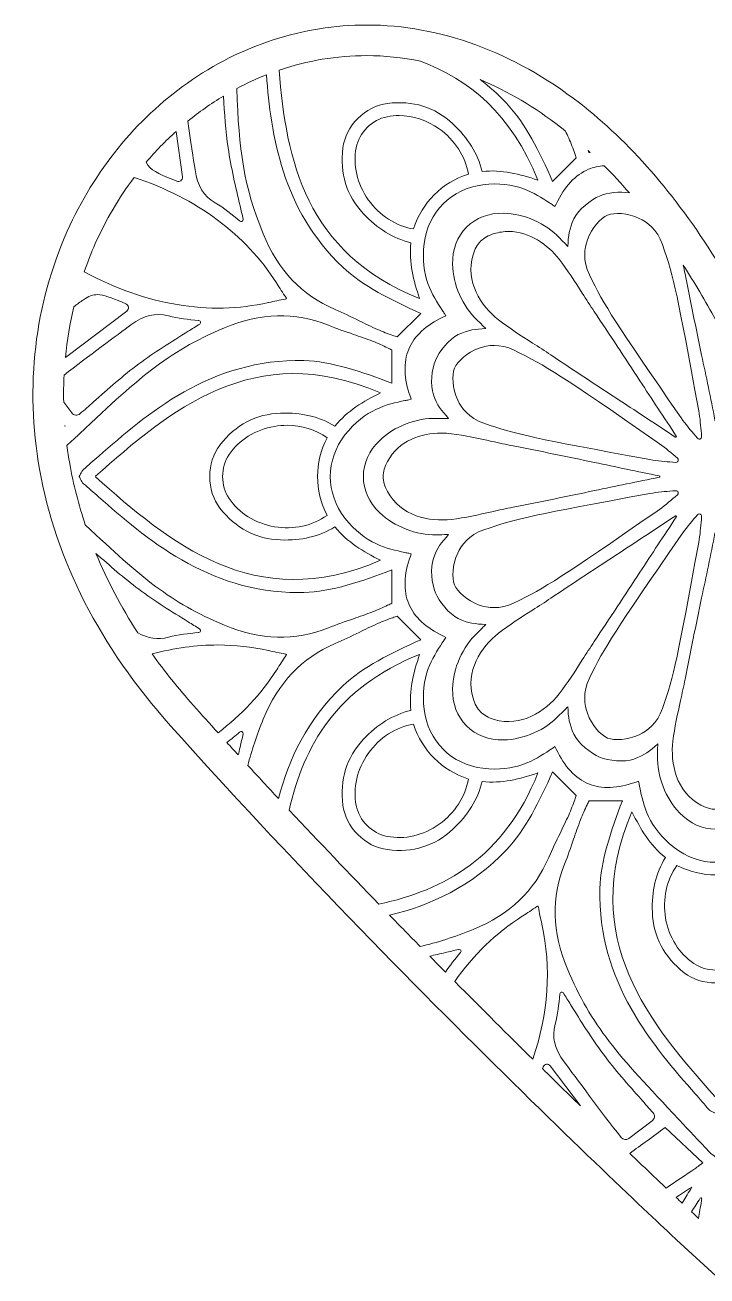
# Model space of a CAD drawing. Extents: x 49 to 10099, y -910 to -90.
# Drawn here: x 3481 to 3926, y -908 to -92 of the extents above; entities that cross this region are included whole.
import ezdxf

# ---------------------------------------------------------------- set-up
doc = ezdxf.new("R2010")
doc.units = 0
doc.header["$MEASUREMENT"] = 0
doc.layers.add('Layer 1', color=7, linetype='Continuous')

msp = doc.modelspace()

# ---------------------------------------------------------------- linework, layer by layer
at = {"layer": 'Layer 1', "lineweight": 0}
for points, knots in [([(4288.01, -549.22), (4334.24, -497.54), (4363.03, -441.16), (4373.59, -381.65), (4383.12, -327.86), (4376.86, -274.15), (4355.48, -226.33), (4337.85, -186.9), (4310.75, -153.49), (4277.11, -129.71), (4242.04, -104.91), (4201.53, -91.8), (4159.95, -91.8), (4112.05, -91.8), (4064.03, -109.39), (4021.06, -142.66), (3988.36, -167.98), (3958.49, -202.19), (3932, -244.61), (3905.52, -202.2), (3875.66, -168), (3842.95, -142.67), (3799.98, -109.4), (3751.95, -91.81), (3704.04, -91.8), (3662.47, -91.8), (3621.96, -104.91), (3586.9, -129.69), (3553.25, -153.47), (3526.15, -186.88), (3508.52, -226.31), (3487.14, -274.13), (3480.87, -327.84), (3490.41, -381.63), (3500.97, -441.15), (3529.77, -497.53), (3576, -549.22), (3729.89, -721.22), (3906.96, -885.08), (3908.74, -886.72), (3908.74, -886.72), (3932.01, -908.2), (3932.01, -908.2), (3932.01, -908.2), (3955.28, -886.71), (3955.28, -886.71), (3957.05, -885.08), (4134.13, -721.22), (4288.01, -549.22)], [0, 0, 0, 0, 1, 1, 1, 2, 2, 2, 3, 3, 3, 4, 4, 4, 5, 5, 5, 6, 6, 6, 7, 7, 7, 8, 8, 8, 9, 9, 9, 10, 10, 10, 11, 11, 11, 12, 12, 12, 13, 13, 13, 14, 14, 14, 15, 15, 15, 16, 16, 16, 16]), ([(3704.06, -111.8), (3715.76, -111.8), (3727.49, -112.99), (3739.15, -115.3), (3770.78, -127.33), (3798.51, -149.67), (3815.91, -193.05), (3803.77, -189.03), (3792.39, -186.05), (3779.42, -187.38), (3776.44, -175.54), (3770.34, -165.62), (3760.28, -156.25), (3748.53, -145.31), (3734.16, -140.85), (3717.58, -143), (3710.45, -143.93), (3703.6, -147.41), (3698.33, -152.78), (3692.93, -158.07), (3689.45, -164.92), (3688.53, -172.06), (3686.38, -188.63), (3690.84, -203), (3701.78, -214.75), (3711.14, -224.81), (3721.06, -230.92), (3732.91, -233.89), (3731.58, -246.86), (3734.56, -258.25), (3738.58, -270.38), (3663.79, -240.4), (3651.51, -179.67), (3646.87, -121.26), (3665.31, -115.02), (3684.55, -111.8), (3704.04, -111.8), (3704.04, -111.8), (3704.05, -111.8), (3704.06, -111.8)], [0, 0, 0, 0, 1, 1, 1, 2, 2, 2, 3, 3, 3, 4, 4, 4, 5, 5, 5, 6, 6, 6, 7, 7, 7, 8, 8, 8, 9, 9, 9, 10, 10, 10, 11, 11, 11, 12, 12, 12, 13, 13, 13, 13]), ([(3638.58, -124.29), (3641.57, -163.4), (3648.67, -212.19), (3688.36, -249.82), (3701.19, -261.99), (3720.33, -271.52), (3739.34, -279.97), (3739.34, -279.97), (3723.94, -295.37), (3723.94, -295.37), (3723.04, -295.05), (3722.1, -294.71), (3721.11, -294.36), (3718, -293.26), (3714.46, -292.01), (3711.1, -290.49), (3707.07, -288.67), (3703.02, -286.69), (3699.1, -284.77), (3693.99, -282.27), (3688.71, -279.69), (3683.39, -277.42), (3661.55, -268.08), (3646.21, -251.96), (3636.49, -228.12), (3623.38, -195.98), (3620.7, -173.77), (3619.13, -133.27), (3625.48, -129.88), (3631.97, -126.89), (3638.58, -124.29)], [0, 0, 0, 0, 1, 1, 1, 2, 2, 2, 3, 3, 3, 4, 4, 4, 5, 5, 5, 6, 6, 6, 7, 7, 7, 8, 8, 8, 9, 9, 9, 10, 10, 10, 10]), ([(3830.7, -158.48), (3831.77, -159.31), (3832.83, -160.15), (3833.89, -160.99), (3834.61, -162.52), (3835.33, -164.05), (3836.02, -165.58), (3837.54, -168.93), (3838.79, -172.46), (3839.89, -175.58), (3840.24, -176.56), (3840.57, -177.51), (3840.9, -178.41), (3840.9, -178.41), (3825.49, -193.82), (3825.49, -193.82), (3817.04, -174.8), (3807.52, -155.67), (3795.35, -142.83), (3789.82, -137), (3784.04, -131.87), (3778.09, -127.35), (3796.18, -135.01), (3813.84, -145.43), (3830.7, -158.48)], [0, 0, 0, 0, 1, 1, 1, 2, 2, 2, 3, 3, 3, 4, 4, 4, 5, 5, 5, 6, 6, 6, 7, 7, 7, 8, 8, 8, 8]), ([(3610.45, -138.18), (3611.13, -149.4), (3611.94, -160.87), (3613.57, -172.01), (3615.43, -184.74), (3618.43, -197.5), (3621.33, -209.84), (3622.02, -212.75), (3622.7, -215.65), (3623.37, -218.56), (3623.56, -219.38), (3622.98, -219.81), (3622.8, -219.92), (3622.62, -220.04), (3621.98, -220.36), (3621.33, -219.82), (3621.33, -219.82), (3621.06, -219.6), (3621.06, -219.6), (3616.07, -215.46), (3610.91, -211.18), (3605.18, -207.85), (3597.46, -203.36), (3593.49, -196.94), (3591.91, -186.36), (3590.87, -179.48), (3589.06, -167.4), (3587.24, -154.55), (3590.88, -151.58), (3594.61, -148.73), (3598.44, -146.03), (3602.37, -143.25), (3606.38, -140.63), (3610.45, -138.18)], [0, 0, 0, 0, 1, 1, 1, 2, 2, 2, 3, 3, 3, 4, 4, 4, 5, 5, 5, 6, 6, 6, 7, 7, 7, 8, 8, 8, 9, 9, 9, 10, 10, 10, 11, 11, 11, 11]), ([(3770.44, -189.08), (3761.67, -192), (3754.17, -196.54), (3748.12, -202.59), (3742.07, -208.64), (3737.53, -216.15), (3734.61, -224.91), (3723.06, -222.98), (3712.35, -216.08), (3705.07, -205.82), (3697.76, -195.53), (3694.88, -183.16), (3697.17, -171.89), (3698.18, -166.93), (3700.64, -162.38), (3704.27, -158.75), (3707.91, -155.11), (3712.45, -152.66), (3717.42, -151.65), (3719.96, -151.13), (3722.55, -150.88), (3725.16, -150.88), (3734.15, -150.88), (3743.37, -153.88), (3751.35, -159.55), (3761.6, -166.83), (3768.51, -177.53), (3770.44, -189.08)], [0, 0, 0, 0, 1, 1, 1, 2, 2, 2, 3, 3, 3, 4, 4, 4, 5, 5, 5, 6, 6, 6, 7, 7, 7, 8, 8, 8, 9, 9, 9, 9]), ([(3579.51, -161.24), (3579.51, -161.24), (3583.65, -190.91), (3583.65, -190.91), (3583.79, -191.88), (3583.4, -192.81), (3582.63, -193.41), (3581.86, -194.01), (3580.86, -194.14), (3579.95, -193.77), (3579.95, -193.77), (3577.4, -192.71), (3577.4, -192.71), (3567.6, -188.69), (3562.61, -186.62), (3560.05, -181.37), (3566.12, -174.2), (3572.62, -167.47), (3579.51, -161.24)], [0, 0, 0, 0, 1, 1, 1, 2, 2, 2, 3, 3, 3, 4, 4, 4, 5, 5, 5, 6, 6, 6, 6]), ([(3848.69, -173.65), (3849.15, -174.07), (3849.62, -174.5), (3850.08, -174.93), (3850.08, -174.93), (3849.29, -174.93), (3849.29, -174.93), (3849.1, -174.52), (3848.9, -174.09), (3848.69, -173.65)], [0, 0, 0, 0, 1, 1, 1, 2, 2, 2, 3, 3, 3, 3]), ([(3875.6, -201.36), (3869.37, -200.27), (3861.08, -201.35), (3856.16, -203.39), (3850.39, -205.78), (3842.27, -212.36), (3839.39, -218.36), (3836.32, -224.73), (3835.69, -229.38), (3835.44, -236.34), (3835.24, -236.13), (3835.03, -235.91), (3834.82, -235.69), (3833.23, -234.05), (3831.6, -232.36), (3829.89, -230.7), (3820.93, -221.15), (3806.64, -214.83), (3793.48, -214.61), (3783.77, -214.44), (3775.42, -217.6), (3769.27, -223.75), (3763.13, -229.9), (3759.97, -238.27), (3760.13, -247.96), (3760.35, -261.11), (3766.67, -275.41), (3776.18, -284.32), (3777.88, -286.07), (3779.58, -287.71), (3781.22, -289.29), (3781.44, -289.5), (3781.66, -289.71), (3781.87, -289.92), (3774.91, -290.17), (3770.26, -290.79), (3763.88, -293.86), (3757.89, -296.75), (3751.3, -304.87), (3748.91, -310.64), (3746.52, -316.41), (3745.44, -326.8), (3747.64, -333.08), (3749.97, -339.76), (3752.82, -343.49), (3757.57, -348.59), (3757.27, -348.59), (3756.97, -348.58), (3756.67, -348.57), (3754.39, -348.54), (3752.03, -348.49), (3749.65, -348.53), (3736.56, -348.1), (3721.99, -353.74), (3712.53, -362.89), (3705.56, -369.63), (3701.88, -377.78), (3701.87, -386.48), (3701.88, -395.17), (3705.56, -403.32), (3712.53, -410.06), (3721.99, -419.2), (3736.56, -424.83), (3749.58, -424.42), (3752.03, -424.45), (3754.38, -424.41), (3756.66, -424.37), (3756.97, -424.37), (3757.27, -424.36), (3757.57, -424.36), (3752.82, -429.46), (3749.97, -433.19), (3747.64, -439.86), (3745.44, -446.14), (3746.52, -456.54), (3748.91, -462.31), (3751.3, -468.08), (3757.89, -476.2), (3763.88, -479.09), (3770.26, -482.16), (3774.91, -482.78), (3781.87, -483.03), (3781.66, -483.24), (3781.44, -483.45), (3781.22, -483.66), (3779.58, -485.24), (3777.88, -486.88), (3776.23, -488.58), (3766.67, -497.54), (3760.35, -511.83), (3760.13, -524.99), (3759.97, -534.68), (3763.13, -543.05), (3769.27, -549.2), (3775.42, -555.34), (3783.79, -558.49), (3793.48, -558.34), (3806.64, -558.12), (3820.93, -551.8), (3829.85, -542.29), (3831.6, -540.59), (3833.23, -538.89), (3834.82, -537.25), (3835.03, -537.03), (3835.24, -536.82), (3835.44, -536.6), (3835.69, -543.57), (3836.32, -548.22), (3839.39, -554.59), (3842.27, -560.58), (3850.39, -567.17), (3856.16, -569.56), (3861.93, -571.95), (3872.33, -573.03), (3878.61, -570.84), (3885.29, -568.5), (3889.02, -565.66), (3894.12, -560.91), (3894.11, -561.21), (3894.11, -561.51), (3894.1, -561.81), (3894.06, -564.09), (3894.02, -566.45), (3894.06, -568.82), (3893.63, -581.91), (3899.27, -596.49), (3908.42, -605.95), (3915.15, -612.91), (3923.31, -616.6), (3932, -616.61), (3940.69, -616.6), (3948.85, -612.91), (3955.58, -605.95), (3964.73, -596.49), (3970.37, -581.91), (3969.95, -568.89), (3969.98, -566.45), (3969.94, -564.09), (3969.9, -561.81), (3969.89, -561.51), (3969.89, -561.21), (3969.88, -560.91), (3974.98, -565.66), (3978.71, -568.5), (3985.39, -570.84), (3991.67, -573.03), (4002.06, -571.95), (4007.84, -569.56), (4013.61, -567.17), (4021.73, -560.58), (4024.61, -554.59), (4027.68, -548.22), (4028.31, -543.57), (4028.56, -536.6), (4028.76, -536.82), (4028.97, -537.03), (4029.17, -537.24), (4030.76, -538.89), (4032.4, -540.59), (4034.11, -542.24), (4043.07, -551.8), (4057.36, -558.12), (4070.52, -558.34), (4080.18, -558.49), (4088.58, -555.34), (4094.73, -549.2), (4100.87, -543.05), (4104.03, -534.68), (4103.87, -524.99), (4103.65, -511.83), (4097.33, -497.54), (4087.82, -488.63), (4086.12, -486.88), (4084.42, -485.24), (4082.79, -483.66), (4082.57, -483.45), (4082.35, -483.24), (4082.13, -483.03), (4089.09, -482.78), (4093.74, -482.16), (4100.12, -479.09), (4106.11, -476.2), (4112.7, -468.08), (4115.09, -462.31), (4117.48, -456.54), (4118.56, -446.14), (4116.36, -439.86), (4114.03, -433.18), (4111.18, -429.45), (4106.43, -424.36), (4106.73, -424.36), (4107.03, -424.37), (4107.34, -424.37), (4109.62, -424.41), (4111.98, -424.45), (4114.35, -424.42), (4127.45, -424.84), (4142.01, -419.2), (4151.47, -410.06), (4158.44, -403.32), (4162.12, -395.17), (4162.13, -386.47), (4162.12, -377.78), (4158.44, -369.63), (4151.47, -362.89), (4142.02, -353.75), (4127.46, -348.11), (4114.38, -348.53), (4111.95, -348.49), (4109.6, -348.54), (4107.33, -348.57), (4107.03, -348.58), (4106.73, -348.59), (4106.43, -348.59), (4111.18, -343.49), (4114.03, -339.76), (4116.36, -333.08), (4118.56, -326.8), (4117.48, -316.41), (4115.09, -310.64), (4112.7, -304.87), (4106.11, -296.75), (4100.12, -293.86), (4093.74, -290.79), (4089.09, -290.17), (4082.13, -289.92), (4082.35, -289.71), (4082.57, -289.5), (4082.79, -289.28), (4084.42, -287.7), (4086.12, -286.07), (4087.77, -284.37), (4097.33, -275.41), (4103.65, -261.12), (4103.87, -247.96), (4104.03, -238.27), (4100.87, -229.9), (4094.73, -223.74), (4088.58, -217.6), (4080.17, -214.45), (4070.51, -214.61), (4057.36, -214.83), (4043.07, -221.15), (4034.16, -230.66), (4032.4, -232.36), (4030.76, -234.06), (4029.18, -235.7), (4028.97, -235.92), (4028.76, -236.13), (4028.56, -236.34), (4028.31, -229.38), (4027.68, -224.73), (4024.61, -218.36), (4021.73, -212.36), (4013.61, -205.78), (4007.84, -203.39), (4002.92, -201.35), (3994.63, -200.27), (3988.41, -201.35), (3993.79, -195.15), (3999.28, -189.24), (4004.87, -183.64), (4008.51, -183.89), (4011.91, -184.66), (4015.06, -185.96), (4023.62, -189.5), (4030.74, -197.14), (4036.23, -208.66), (4036.23, -208.66), (4036.97, -210.19), (4036.97, -210.19), (4036.97, -210.19), (4038.4, -209.27), (4038.4, -209.27), (4039.09, -208.83), (4039.78, -208.37), (4040.49, -207.91), (4050.39, -201.44), (4062.7, -193.38), (4084.03, -196.07), (4094.22, -197.36), (4103.2, -201.64), (4110.02, -208.46), (4116.83, -215.27), (4121.11, -224.25), (4122.4, -234.44), (4125.09, -255.77), (4117.04, -268.08), (4110.57, -277.98), (4110.1, -278.69), (4109.65, -279.39), (4109.2, -280.07), (4109.2, -280.07), (4108.28, -281.51), (4108.28, -281.51), (4108.28, -281.51), (4109.82, -282.24), (4109.82, -282.24), (4121.33, -287.73), (4128.97, -294.86), (4132.51, -303.42), (4136.06, -311.98), (4135.7, -322.41), (4131.44, -334.44), (4131.44, -334.44), (4130.87, -336.05), (4130.87, -336.05), (4130.87, -336.05), (4132.54, -336.41), (4132.54, -336.41), (4133.34, -336.58), (4134.15, -336.75), (4134.98, -336.92), (4146.55, -339.35), (4160.96, -342.36), (4174.14, -359.35), (4174.14, -359.35), (4174.14, -359.35), (4174.14, -359.35), (4180.43, -367.46), (4183.76, -376.84), (4183.75, -386.47), (4183.76, -396.11), (4180.43, -405.49), (4174.14, -413.6), (4160.96, -430.59), (4146.55, -433.6), (4134.98, -436.02), (4134.15, -436.2), (4133.34, -436.37), (4132.54, -436.54), (4132.54, -436.54), (4130.87, -436.9), (4130.87, -436.9), (4130.87, -436.9), (4131.44, -438.51), (4131.44, -438.51), (4135.7, -450.53), (4136.06, -460.97), (4132.51, -469.53), (4128.97, -478.09), (4121.33, -485.21), (4109.82, -490.71), (4109.82, -490.71), (4108.28, -491.44), (4108.28, -491.44), (4108.28, -491.44), (4109.2, -492.87), (4109.2, -492.87), (4109.65, -493.56), (4110.1, -494.26), (4110.57, -494.97), (4117.04, -504.86), (4125.09, -517.18), (4122.4, -538.51), (4121.11, -548.69), (4116.83, -557.68), (4110.02, -564.49), (4103.2, -571.31), (4094.22, -575.59), (4084.03, -576.87), (4062.71, -579.56), (4050.39, -571.51), (4040.49, -565.04), (4039.78, -564.57), (4039.08, -564.12), (4038.4, -563.68), (4038.4, -563.68), (4036.97, -562.75), (4036.97, -562.75), (4036.97, -562.75), (4036.23, -564.29), (4036.23, -564.29), (4030.74, -575.81), (4023.62, -583.44), (4015.06, -586.99), (4006.5, -590.53), (3996.06, -590.17), (3984.03, -585.91), (3984.03, -585.91), (3982.43, -585.34), (3982.43, -585.34), (3982.43, -585.34), (3982.07, -587.01), (3982.07, -587.01), (3981.89, -587.81), (3981.72, -588.62), (3981.55, -589.45), (3979.13, -601.03), (3976.11, -615.43), (3959.13, -628.61), (3951.02, -634.9), (3941.64, -638.23), (3932, -638.23), (3932, -638.23), (3932, -638.23), (3932, -638.23), (3922.36, -638.23), (3912.98, -634.9), (3904.87, -628.61), (3887.89, -615.43), (3884.87, -601.02), (3882.45, -589.45), (3882.28, -588.62), (3882.11, -587.81), (3881.93, -587.01), (3881.93, -587.01), (3881.58, -585.34), (3881.58, -585.34), (3881.58, -585.34), (3879.97, -585.91), (3879.97, -585.91), (3867.94, -590.17), (3857.5, -590.53), (3848.94, -586.99), (3840.39, -583.44), (3833.26, -575.81), (3827.77, -564.29), (3827.77, -564.29), (3827.03, -562.75), (3827.03, -562.75), (3827.03, -562.75), (3825.6, -563.68), (3825.6, -563.68), (3824.91, -564.12), (3824.22, -564.57), (3823.51, -565.04), (3813.61, -571.51), (3801.29, -579.56), (3779.97, -576.87), (3769.78, -575.59), (3760.8, -571.31), (3753.98, -564.49), (3747.17, -557.68), (3742.89, -548.69), (3741.6, -538.51), (3738.91, -517.18), (3746.96, -504.86), (3753.44, -494.96), (3753.9, -494.25), (3754.35, -493.56), (3754.8, -492.87), (3754.8, -492.87), (3755.72, -491.44), (3755.72, -491.44), (3755.72, -491.44), (3754.18, -490.71), (3754.18, -490.71), (3742.67, -485.21), (3735.03, -478.09), (3731.49, -469.53), (3727.94, -460.97), (3728.3, -450.53), (3732.56, -438.51), (3732.56, -438.51), (3733.13, -436.9), (3733.13, -436.9), (3733.13, -436.9), (3731.46, -436.54), (3731.46, -436.54), (3730.67, -436.37), (3729.85, -436.2), (3729.02, -436.02), (3717.45, -433.6), (3703.04, -430.59), (3689.86, -413.6), (3683.57, -405.49), (3680.24, -396.11), (3680.25, -386.47), (3680.24, -376.84), (3683.57, -367.46), (3689.86, -359.35), (3703.04, -342.36), (3717.45, -339.35), (3729.02, -336.92), (3729.85, -336.75), (3730.67, -336.58), (3731.46, -336.41), (3731.46, -336.41), (3733.13, -336.05), (3733.13, -336.05), (3733.13, -336.05), (3732.56, -334.44), (3732.56, -334.44), (3728.3, -322.41), (3727.94, -311.98), (3731.49, -303.42), (3735.03, -294.86), (3742.67, -287.73), (3754.18, -282.24), (3754.18, -282.24), (3755.72, -281.51), (3755.72, -281.51), (3755.72, -281.51), (3754.8, -280.07), (3754.8, -280.07), (3754.35, -279.39), (3753.9, -278.69), (3753.44, -277.98), (3746.96, -268.09), (3738.91, -255.77), (3741.6, -234.44), (3742.89, -224.25), (3747.17, -215.27), (3753.98, -208.46), (3760.8, -201.64), (3769.78, -197.36), (3779.97, -196.07), (3801.29, -193.39), (3813.61, -201.44), (3823.51, -207.91), (3824.22, -208.37), (3824.91, -208.83), (3825.6, -209.27), (3825.6, -209.27), (3827.03, -210.19), (3827.03, -210.19), (3827.03, -210.19), (3827.77, -208.66), (3827.77, -208.66), (3833.26, -197.14), (3840.39, -189.5), (3848.94, -185.96), (3852.09, -184.66), (3855.5, -183.9), (3859.15, -183.66), (3864.73, -189.25), (3870.22, -195.15), (3875.6, -201.36)], [0, 0, 0, 0, 1, 1, 1, 2, 2, 2, 3, 3, 3, 4, 4, 4, 5, 5, 5, 6, 6, 6, 7, 7, 7, 8, 8, 8, 9, 9, 9, 10, 10, 10, 11, 11, 11, 12, 12, 12, 13, 13, 13, 14, 14, 14, 15, 15, 15, 16, 16, 16, 17, 17, 17, 18, 18, 18, 19, 19, 19, 20, 20, 20, 21, 21, 21, 22, 22, 22, 23, 23, 23, 24, 24, 24, 25, 25, 25, 26, 26, 26, 27, 27, 27, 28, 28, 28, 29, 29, 29, 30, 30, 30, 31, 31, 31, 32, 32, 32, 33, 33, 33, 34, 34, 34, 35, 35, 35, 36, 36, 36, 37, 37, 37, 38, 38, 38, 39, 39, 39, 40, 40, 40, 41, 41, 41, 42, 42, 42, 43, 43, 43, 44, 44, 44, 45, 45, 45, 46, 46, 46, 47, 47, 47, 48, 48, 48, 49, 49, 49, 50, 50, 50, 51, 51, 51, 52, 52, 52, 53, 53, 53, 54, 54, 54, 55, 55, 55, 56, 56, 56, 57, 57, 57, 58, 58, 58, 59, 59, 59, 60, 60, 60, 61, 61, 61, 62, 62, 62, 63, 63, 63, 64, 64, 64, 65, 65, 65, 66, 66, 66, 67, 67, 67, 68, 68, 68, 69, 69, 69, 70, 70, 70, 71, 71, 71, 72, 72, 72, 73, 73, 73, 74, 74, 74, 75, 75, 75, 76, 76, 76, 77, 77, 77, 78, 78, 78, 79, 79, 79, 80, 80, 80, 81, 81, 81, 82, 82, 82, 83, 83, 83, 84, 84, 84, 85, 85, 85, 86, 86, 86, 87, 87, 87, 88, 88, 88, 89, 89, 89, 90, 90, 90, 91, 91, 91, 92, 92, 92, 93, 93, 93, 94, 94, 94, 95, 95, 95, 96, 96, 96, 97, 97, 97, 98, 98, 98, 99, 99, 99, 100, 100, 100, 101, 101, 101, 102, 102, 102, 103, 103, 103, 104, 104, 104, 105, 105, 105, 106, 106, 106, 107, 107, 107, 108, 108, 108, 109, 109, 109, 110, 110, 110, 111, 111, 111, 112, 112, 112, 113, 113, 113, 114, 114, 114, 115, 115, 115, 116, 116, 116, 117, 117, 117, 118, 118, 118, 119, 119, 119, 120, 120, 120, 121, 121, 121, 122, 122, 122, 123, 123, 123, 124, 124, 124, 125, 125, 125, 126, 126, 126, 127, 127, 127, 128, 128, 128, 129, 129, 129, 130, 130, 130, 131, 131, 131, 132, 132, 132, 133, 133, 133, 134, 134, 134, 135, 135, 135, 136, 136, 136, 137, 137, 137, 138, 138, 138, 139, 139, 139, 140, 140, 140, 141, 141, 141, 142, 142, 142, 143, 143, 143, 144, 144, 144, 145, 145, 145, 146, 146, 146, 147, 147, 147, 148, 148, 148, 149, 149, 149, 150, 150, 150, 151, 151, 151, 152, 152, 152, 153, 153, 153, 154, 154, 154, 155, 155, 155, 156, 156, 156, 157, 157, 157, 158, 158, 158, 159, 159, 159, 160, 160, 160, 161, 161, 161, 162, 162, 162, 163, 163, 163, 164, 164, 164, 165, 165, 165, 166, 166, 166, 167, 167, 167, 168, 168, 168, 169, 169, 169, 170, 170, 170, 171, 171, 171, 172, 172, 172, 173, 173, 173, 174, 174, 174, 175, 175, 175, 176, 176, 176, 176]), ([(3552.18, -191.24), (3593.1, -204.87), (3624.92, -228.36), (3645.11, -260.16), (3645.11, -260.16), (3645.26, -260.4), (3645.26, -260.4), (3647.18, -263.42), (3649.16, -266.54), (3651.45, -269.72), (3651.62, -269.96), (3651.57, -270.18), (3651.52, -270.29), (3651.47, -270.41), (3651.35, -270.61), (3651.07, -270.65), (3647.18, -271.29), (3643.55, -272.1), (3640.05, -272.88), (3640.05, -272.88), (3639.83, -272.93), (3639.83, -272.93), (3601.18, -281.56), (3559.95, -274.62), (3519.47, -252.9), (3521.65, -246.66), (3524.08, -240.51), (3526.78, -234.47), (3533.72, -218.94), (3542.27, -204.45), (3552.18, -191.24)], [0, 0, 0, 0, 1, 1, 1, 2, 2, 2, 3, 3, 3, 4, 4, 4, 5, 5, 5, 6, 6, 6, 7, 7, 7, 8, 8, 8, 9, 9, 9, 10, 10, 10, 10]), ([(3897.23, -235.04), (3904.89, -257.19), (3906.97, -267.73), (3920.91, -343.52), (3921.81, -348.44), (3922.22, -353.51), (3922.61, -358.42), (3922.61, -358.42), (3922.77, -360.41), (3922.77, -360.41), (3922.85, -361.44), (3922.08, -361.84), (3921.84, -361.94), (3921.6, -362.04), (3920.77, -362.3), (3920.1, -361.52), (3920.1, -361.52), (3918.81, -359.99), (3918.81, -359.99), (3915.61, -356.25), (3912.31, -352.37), (3909.47, -348.26), (3865.73, -284.8), (3859.75, -275.89), (3849.51, -254.8), (3844.98, -245.49), (3846.28, -237.26), (3848.17, -232.01), (3851.03, -224.03), (3856.93, -217.83), (3861.3, -215.8), (3865.83, -214.14), (3874.39, -214.35), (3882.05, -217.97), (3887.11, -220.35), (3893.84, -225.25), (3897.23, -235.04)], [0, 0, 0, 0, 1, 1, 1, 2, 2, 2, 3, 3, 3, 4, 4, 4, 5, 5, 5, 6, 6, 6, 7, 7, 7, 8, 8, 8, 9, 9, 9, 10, 10, 10, 11, 11, 11, 12, 12, 12, 12]), ([(3852.65, -278.83), (3862.7, -293.74), (3872.76, -309.11), (3882.49, -323.97), (3890.23, -335.8), (3898.23, -348.03), (3906.25, -360.05), (3906.39, -360.27), (3906.37, -360.48), (3906.19, -360.66), (3906, -360.85), (3905.8, -360.87), (3905.58, -360.72), (3893.56, -352.71), (3881.33, -344.7), (3869.5, -336.96), (3854.64, -327.23), (3839.27, -317.17), (3824.36, -307.12), (3820.42, -304.46), (3816.34, -301.87), (3812.4, -299.36), (3804.93, -294.6), (3797.2, -289.68), (3790.16, -284.18), (3778.65, -275.17), (3768.22, -259.29), (3773.49, -241.75), (3773.49, -241.75), (3773.49, -241.75), (3773.49, -241.75), (3774.6, -238.05), (3776.23, -235.16), (3778.46, -232.93), (3780.69, -230.7), (3783.57, -229.07), (3787.28, -227.96), (3790.5, -226.99), (3793.66, -226.56), (3796.74, -226.56), (3810.42, -226.56), (3822.35, -235.23), (3829.71, -244.64), (3835.21, -251.67), (3840.12, -259.39), (3844.88, -266.87), (3847.39, -270.81), (3849.99, -274.89), (3852.65, -278.83)], [0, 0, 0, 0, 1, 1, 1, 2, 2, 2, 3, 3, 3, 4, 4, 4, 5, 5, 5, 6, 6, 6, 7, 7, 7, 8, 8, 8, 9, 9, 9, 10, 10, 10, 11, 11, 11, 12, 12, 12, 13, 13, 13, 14, 14, 14, 15, 15, 15, 16, 16, 16, 16]), ([(3932.01, -284.43), (3938.8, -271.84), (3945.86, -259.91), (3953.15, -248.62), (3952.75, -250.5), (3952.36, -252.38), (3952, -254.25), (3948.57, -271.9), (3944.81, -289.88), (3941.18, -307.27), (3938.29, -321.11), (3935.3, -335.42), (3932.47, -349.58), (3932.42, -349.84), (3932.26, -349.97), (3932, -349.97), (3931.74, -349.97), (3931.58, -349.84), (3931.53, -349.58), (3928.7, -335.41), (3925.71, -321.1), (3922.82, -307.25), (3919.19, -289.87), (3915.43, -271.89), (3912, -254.25), (3911.63, -252.37), (3911.24, -250.48), (3910.84, -248.6), (3918.14, -259.89), (3925.2, -271.84), (3932.01, -284.43)], [0, 0, 0, 0, 1, 1, 1, 2, 2, 2, 3, 3, 3, 4, 4, 4, 5, 5, 5, 6, 6, 6, 7, 7, 7, 8, 8, 8, 9, 9, 9, 10, 10, 10, 10]), ([(3519.09, -271.06), (3522.42, -268.76), (3525.17, -267.77), (3528.17, -267.77), (3532.34, -267.77), (3536.97, -269.7), (3544.25, -272.74), (3544.25, -272.74), (3546.8, -273.8), (3546.8, -273.8), (3547.7, -274.18), (3548.32, -274.98), (3548.44, -275.95), (3548.56, -276.92), (3548.17, -277.85), (3547.39, -278.44), (3547.39, -278.44), (3507.24, -308.76), (3507.24, -308.76), (3508.32, -297.56), (3510.18, -286.5), (3512.79, -275.65), (3514.83, -274.09), (3516.92, -272.56), (3519.09, -271.06)], [0, 0, 0, 0, 1, 1, 1, 2, 2, 2, 3, 3, 3, 4, 4, 4, 5, 5, 5, 6, 6, 6, 7, 7, 7, 8, 8, 8, 8]), ([(3506.4, -320.23), (3521.88, -308.29), (3541.2, -294.01), (3550.02, -287.49), (3558.62, -281.14), (3565.96, -279.4), (3574.59, -281.68), (3581, -283.38), (3587.67, -284), (3594.13, -284.6), (3594.13, -284.6), (3594.49, -284.64), (3594.49, -284.64), (3595.32, -284.72), (3595.54, -285.4), (3595.59, -285.6), (3595.64, -285.81), (3595.75, -286.52), (3595.04, -286.97), (3592.5, -288.55), (3589.96, -290.12), (3587.42, -291.7), (3576.65, -298.37), (3565.5, -305.27), (3555.18, -312.96), (3544.9, -320.62), (3535.08, -329.33), (3525.57, -337.76), (3522.66, -340.35), (3519.73, -342.94), (3516.78, -345.53), (3516.01, -346.2), (3515.02, -346.51), (3514, -346.4), (3512.97, -346.29), (3512.06, -345.78), (3511.44, -344.95), (3511.44, -344.95), (3506.14, -337.85), (3506.14, -337.85), (3506.02, -331.95), (3506.11, -326.07), (3506.4, -320.23)], [0, 0, 0, 0, 1, 1, 1, 2, 2, 2, 3, 3, 3, 4, 4, 4, 5, 5, 5, 6, 6, 6, 7, 7, 7, 8, 8, 8, 9, 9, 9, 10, 10, 10, 11, 11, 11, 12, 12, 12, 13, 13, 13, 14, 14, 14, 14]), ([(3520.27, -417.98), (3515.89, -404.87), (3512.49, -391.59), (3510.11, -378.14), (3509.4, -374.17), (3508.8, -370.2), (3508.28, -366.23), (3509.71, -364.9), (3511.11, -363.58), (3512.48, -362.29), (3555.1, -322.2), (3572.75, -305.6), (3611.07, -289.48), (3634.8, -279.5), (3657.05, -278.95), (3679.09, -287.79), (3684.46, -289.95), (3690.02, -291.85), (3695.39, -293.7), (3699.52, -295.12), (3703.79, -296.58), (3707.93, -298.14), (3711.38, -299.45), (3714.76, -301.06), (3717.74, -302.48), (3718.69, -302.93), (3719.6, -303.36), (3720.46, -303.77), (3720.46, -303.77), (3720.46, -325.56), (3720.46, -325.56), (3701.04, -318.08), (3680.77, -311.29), (3663.09, -310.82), (3602.05, -309.2), (3559.88, -346.14), (3529.09, -373.12), (3525.59, -376.19), (3522.28, -379.09), (3519.11, -381.79), (3518.19, -382.56), (3517.69, -383.64), (3517.15, -384.79), (3517, -385.11), (3516.84, -385.45), (3516.66, -385.8), (3516.66, -385.8), (3516.32, -386.47), (3516.32, -386.47), (3516.32, -386.47), (3516.66, -387.15), (3516.66, -387.15), (3516.84, -387.5), (3517, -387.84), (3517.15, -388.16), (3517.69, -389.3), (3518.19, -390.38), (3519.11, -391.16), (3522.28, -393.86), (3525.59, -396.76), (3529.09, -399.83), (3559.22, -426.23), (3600.24, -462.18), (3659.22, -462.18), (3660.5, -462.18), (3661.8, -462.16), (3663.09, -462.13), (3680.77, -461.66), (3701.04, -454.86), (3720.46, -447.39), (3720.46, -447.39), (3720.46, -469.18), (3720.46, -469.18), (3719.6, -469.58), (3718.69, -470.02), (3717.74, -470.47), (3714.76, -471.89), (3711.38, -473.5), (3707.93, -474.8), (3703.79, -476.37), (3699.52, -477.83), (3695.39, -479.25), (3690.02, -481.09), (3684.46, -483), (3679.09, -485.16), (3657.05, -494), (3634.8, -493.44), (3611.07, -483.46), (3575.17, -468.36), (3557.42, -452.84), (3520.27, -417.98)], [0, 0, 0, 0, 1, 1, 1, 2, 2, 2, 3, 3, 3, 4, 4, 4, 5, 5, 5, 6, 6, 6, 7, 7, 7, 8, 8, 8, 9, 9, 9, 10, 10, 10, 11, 11, 11, 12, 12, 12, 13, 13, 13, 14, 14, 14, 15, 15, 15, 16, 16, 16, 17, 17, 17, 18, 18, 18, 19, 19, 19, 20, 20, 20, 21, 21, 21, 22, 22, 22, 23, 23, 23, 24, 24, 24, 25, 25, 25, 26, 26, 26, 27, 27, 27, 28, 28, 28, 29, 29, 29, 30, 30, 30, 30]), ([(3647.79, -345.11), (3631.74, -345.68), (3618.43, -352.69), (3608.23, -365.93), (3603.83, -371.63), (3601.45, -378.93), (3601.53, -386.46), (3601.45, -394.02), (3603.83, -401.32), (3608.22, -407.02), (3618.43, -420.26), (3631.74, -427.26), (3647.79, -427.84), (3661.52, -428.32), (3672.85, -425.63), (3683.33, -419.36), (3691.56, -429.47), (3701.72, -435.42), (3713.14, -441.15), (3630.03, -476.69), (3575.18, -429.25), (3526.83, -386.61), (3526.83, -386.61), (3527.03, -386.43), (3527.03, -386.43), (3527.03, -386.43), (3526.88, -386.3), (3526.88, -386.3), (3575.22, -343.67), (3630.05, -296.27), (3713.14, -331.8), (3701.72, -337.53), (3691.56, -343.47), (3683.33, -353.59), (3672.85, -347.31), (3661.52, -344.62), (3647.79, -345.11)], [0, 0, 0, 0, 1, 1, 1, 2, 2, 2, 3, 3, 3, 4, 4, 4, 5, 5, 5, 6, 6, 6, 7, 7, 7, 8, 8, 8, 9, 9, 9, 10, 10, 10, 11, 11, 11, 12, 12, 12, 12]), ([(3800.33, -303.98), (3821.41, -314.23), (3830.33, -320.21), (3893.78, -363.94), (3897.9, -366.78), (3901.78, -370.09), (3905.52, -373.28), (3905.52, -373.28), (3907.04, -374.58), (3907.04, -374.58), (3907.82, -375.24), (3907.56, -376.07), (3907.46, -376.31), (3907.36, -376.55), (3906.96, -377.32), (3905.94, -377.24), (3905.94, -377.24), (3903.96, -377.08), (3903.96, -377.08), (3899.05, -376.69), (3893.97, -376.29), (3889.04, -375.38), (3813.25, -361.44), (3802.72, -359.36), (3780.56, -351.7), (3770.78, -348.31), (3765.88, -341.58), (3763.5, -336.53), (3759.88, -328.86), (3759.67, -320.3), (3761.32, -315.78), (3763.35, -311.41), (3769.56, -305.5), (3777.53, -302.64), (3782.79, -300.75), (3791.02, -299.46), (3800.33, -303.98)], [0, 0, 0, 0, 1, 1, 1, 2, 2, 2, 3, 3, 3, 4, 4, 4, 5, 5, 5, 6, 6, 6, 7, 7, 7, 8, 8, 8, 9, 9, 9, 10, 10, 10, 11, 11, 11, 12, 12, 12, 12]), ([(3507.08, -353.42), (3507.08, -353.42), (3506.94, -353.58), (3506.94, -353.58), (3506.93, -353.44), (3506.92, -353.31), (3506.91, -353.18), (3506.97, -353.26), (3507.02, -353.34), (3507.08, -353.42)], [0, 0, 0, 0, 1, 1, 1, 2, 2, 2, 3, 3, 3, 3]), ([(3678.18, -411.81), (3668.65, -418.61), (3656.2, -421.3), (3643.8, -419.2), (3631.35, -417.09), (3620.57, -410.38), (3614.22, -400.79), (3611.42, -396.56), (3609.94, -391.61), (3609.94, -386.47), (3609.94, -381.33), (3611.42, -376.38), (3614.22, -372.16), (3620.57, -362.57), (3631.35, -355.86), (3643.8, -353.75), (3646.56, -353.28), (3649.33, -353.05), (3652.06, -353.05), (3661.6, -353.05), (3670.77, -355.85), (3678.18, -361.14), (3674.05, -369.4), (3671.95, -377.92), (3671.95, -386.47), (3671.95, -395.03), (3674.05, -403.55), (3678.18, -411.81)], [0, 0, 0, 0, 1, 1, 1, 2, 2, 2, 3, 3, 3, 4, 4, 4, 5, 5, 5, 6, 6, 6, 7, 7, 7, 8, 8, 8, 9, 9, 9, 9]), ([(3785.84, -363.5), (3790.4, -364.52), (3795.11, -365.57), (3799.78, -366.47), (3817.42, -369.91), (3835.4, -373.66), (3852.79, -377.29), (3866.63, -380.18), (3880.94, -383.17), (3895.1, -386), (3895.36, -386.05), (3895.5, -386.21), (3895.5, -386.47), (3895.5, -386.73), (3895.36, -386.89), (3895.1, -386.95), (3880.94, -389.78), (3866.63, -392.77), (3852.79, -395.66), (3835.4, -399.29), (3817.42, -403.04), (3799.78, -406.47), (3795.11, -407.38), (3790.4, -408.43), (3785.84, -409.44), (3777.19, -411.36), (3768.24, -413.35), (3759.37, -414.44), (3744.86, -416.21), (3726.26, -412.36), (3717.58, -396.22), (3715.75, -392.82), (3714.86, -389.63), (3714.86, -386.47), (3714.86, -383.32), (3715.75, -380.13), (3717.58, -376.72), (3725, -362.93), (3739.67, -358.12), (3752.84, -358.12), (3755.07, -358.12), (3757.27, -358.25), (3759.37, -358.51), (3768.24, -359.6), (3777.19, -361.58), (3785.84, -363.5)], [0, 0, 0, 0, 1, 1, 1, 2, 2, 2, 3, 3, 3, 4, 4, 4, 5, 5, 5, 6, 6, 6, 7, 7, 7, 8, 8, 8, 9, 9, 9, 10, 10, 10, 11, 11, 11, 12, 12, 12, 13, 13, 13, 14, 14, 14, 15, 15, 15, 15]), ([(3763.5, -436.42), (3765.88, -431.37), (3770.78, -424.63), (3780.56, -421.25), (3802.72, -413.58), (3813.25, -411.51), (3889.04, -397.56), (3893.96, -396.66), (3899.04, -396.26), (3903.95, -395.87), (3903.95, -395.87), (3905.94, -395.71), (3905.94, -395.71), (3906.96, -395.62), (3907.36, -396.4), (3907.46, -396.64), (3907.56, -396.88), (3907.82, -397.71), (3907.04, -398.37), (3907.04, -398.37), (3905.51, -399.67), (3905.51, -399.67), (3901.77, -402.87), (3897.9, -406.17), (3893.78, -409.01), (3830.33, -452.74), (3821.41, -458.72), (3800.33, -468.97), (3791.02, -473.49), (3782.79, -472.19), (3777.53, -470.31), (3769.55, -467.44), (3763.35, -461.54), (3761.32, -457.17), (3759.67, -452.64), (3759.88, -444.09), (3763.5, -436.42)], [0, 0, 0, 0, 1, 1, 1, 2, 2, 2, 3, 3, 3, 4, 4, 4, 5, 5, 5, 6, 6, 6, 7, 7, 7, 8, 8, 8, 9, 9, 9, 10, 10, 10, 11, 11, 11, 12, 12, 12, 12]), ([(3790.16, -488.77), (3797.2, -483.26), (3804.93, -478.34), (3812.4, -473.59), (3816.35, -471.08), (3820.42, -468.48), (3824.36, -465.83), (3839.26, -455.78), (3854.63, -445.72), (3869.49, -435.99), (3881.32, -428.25), (3893.56, -420.24), (3905.58, -412.23), (3905.67, -412.16), (3905.77, -412.13), (3905.86, -412.13), (3905.98, -412.13), (3906.09, -412.18), (3906.19, -412.28), (3906.37, -412.47), (3906.39, -412.68), (3906.25, -412.9), (3898.23, -424.91), (3890.23, -437.15), (3882.48, -448.98), (3872.75, -463.84), (3862.7, -479.21), (3852.65, -494.11), (3849.99, -498.06), (3847.39, -502.14), (3844.88, -506.08), (3840.13, -513.55), (3835.21, -521.28), (3829.71, -528.31), (3820.7, -539.83), (3804.82, -550.25), (3787.28, -544.99), (3783.57, -543.87), (3780.69, -542.25), (3778.46, -540.02), (3776.23, -537.79), (3774.6, -534.9), (3773.49, -531.2), (3768.22, -513.65), (3778.65, -497.78), (3790.16, -488.77)], [0, 0, 0, 0, 1, 1, 1, 2, 2, 2, 3, 3, 3, 4, 4, 4, 5, 5, 5, 6, 6, 6, 7, 7, 7, 8, 8, 8, 9, 9, 9, 10, 10, 10, 11, 11, 11, 12, 12, 12, 13, 13, 13, 14, 14, 14, 15, 15, 15, 15]), ([(3849.51, -518.14), (3859.75, -497.06), (3865.73, -488.14), (3909.47, -424.69), (3912.3, -420.58), (3915.61, -416.71), (3918.8, -412.96), (3918.8, -412.96), (3920.1, -411.43), (3920.1, -411.43), (3920.77, -410.65), (3921.6, -410.91), (3921.84, -411.01), (3922.08, -411.11), (3922.85, -411.51), (3922.77, -412.53), (3922.77, -412.53), (3922.61, -414.53), (3922.61, -414.53), (3922.22, -419.43), (3921.81, -424.51), (3920.91, -429.43), (3906.97, -505.22), (3904.89, -515.75), (3897.23, -537.91), (3893.84, -547.7), (3887.11, -552.59), (3882.05, -554.98), (3874.39, -558.59), (3865.83, -558.81), (3861.3, -557.15), (3856.93, -555.12), (3851.03, -548.92), (3848.17, -540.94), (3846.28, -535.68), (3844.98, -527.46), (3849.51, -518.14)], [0, 0, 0, 0, 1, 1, 1, 2, 2, 2, 3, 3, 3, 4, 4, 4, 5, 5, 5, 6, 6, 6, 7, 7, 7, 8, 8, 8, 9, 9, 9, 10, 10, 10, 11, 11, 11, 12, 12, 12, 12]), ([(3904.04, -559.1), (3905.12, -550.23), (3907.11, -541.29), (3909.03, -532.64), (3910.04, -528.08), (3911.09, -523.36), (3912, -518.7), (3915.43, -501.05), (3919.19, -483.08), (3922.82, -465.69), (3925.71, -451.85), (3928.7, -437.53), (3931.53, -423.37), (3931.58, -423.11), (3931.74, -422.98), (3932, -422.98), (3932.26, -422.98), (3932.42, -423.11), (3932.47, -423.37), (3935.3, -437.53), (3938.29, -451.84), (3941.18, -465.68), (3944.81, -483.07), (3948.57, -501.05), (3952, -518.7), (3952.91, -523.36), (3953.96, -528.08), (3954.97, -532.64), (3956.89, -541.29), (3958.88, -550.23), (3959.96, -559.1), (3961.74, -573.61), (3957.88, -592.21), (3941.75, -600.89), (3934.94, -604.56), (3929.06, -604.56), (3922.25, -600.89), (3906.12, -592.21), (3902.27, -573.61), (3904.04, -559.1)], [0, 0, 0, 0, 1, 1, 1, 2, 2, 2, 3, 3, 3, 4, 4, 4, 5, 5, 5, 6, 6, 6, 7, 7, 7, 8, 8, 8, 9, 9, 9, 10, 10, 10, 11, 11, 11, 12, 12, 12, 13, 13, 13, 13]), ([(3527.24, -436.66), (3536.22, -444.63), (3545.5, -452.78), (3555.18, -459.99), (3565.5, -467.67), (3576.65, -474.58), (3587.42, -481.25), (3589.96, -482.82), (3592.5, -484.4), (3595.04, -485.98), (3595.75, -486.43), (3595.64, -487.14), (3595.59, -487.34), (3595.54, -487.55), (3595.32, -488.23), (3594.49, -488.31), (3594.49, -488.31), (3594.13, -488.34), (3594.13, -488.34), (3587.67, -488.95), (3581, -489.57), (3574.59, -491.27), (3567.49, -493.15), (3561.26, -492.29), (3554.48, -488.39), (3543.58, -471.53), (3534.5, -454.27), (3527.24, -436.66)], [0, 0, 0, 0, 1, 1, 1, 2, 2, 2, 3, 3, 3, 4, 4, 4, 5, 5, 5, 6, 6, 6, 7, 7, 7, 8, 8, 8, 9, 9, 9, 9]), ([(3683.39, -495.53), (3688.71, -493.25), (3693.99, -490.67), (3699.1, -488.18), (3703.02, -486.26), (3707.07, -484.28), (3711.1, -482.45), (3714.46, -480.94), (3718, -479.69), (3721.11, -478.58), (3722.1, -478.23), (3723.04, -477.9), (3723.94, -477.57), (3723.94, -477.57), (3739.34, -492.98), (3739.34, -492.98), (3720.33, -501.43), (3701.19, -510.95), (3688.36, -523.12), (3665.1, -545.19), (3653.03, -571.08), (3646.43, -596.61), (3639.76, -589.46), (3633.1, -582.27), (3626.44, -575.04), (3628.85, -565.37), (3632.06, -555.67), (3636.49, -544.82), (3646.21, -520.99), (3661.55, -504.86), (3683.39, -495.53)], [0, 0, 0, 0, 1, 1, 1, 2, 2, 2, 3, 3, 3, 4, 4, 4, 5, 5, 5, 6, 6, 6, 7, 7, 7, 8, 8, 8, 9, 9, 9, 10, 10, 10, 10]), ([(3563.9, -502.23), (3578.34, -498.38), (3592.73, -496.41), (3606.91, -496.41), (3618.04, -496.41), (3629.03, -497.61), (3639.83, -500.02), (3639.83, -500.02), (3640.05, -500.07), (3640.05, -500.07), (3643.55, -500.85), (3647.18, -501.66), (3651.07, -502.29), (3651.35, -502.34), (3651.47, -502.54), (3651.52, -502.65), (3651.57, -502.77), (3651.62, -502.99), (3651.45, -503.22), (3649.16, -506.41), (3647.18, -509.54), (3645.26, -512.56), (3645.26, -512.56), (3645.11, -512.78), (3645.11, -512.78), (3635.13, -528.51), (3622.29, -542.19), (3606.93, -553.67), (3601.57, -547.76), (3596.22, -541.82), (3590.91, -535.88), (3581.06, -524.87), (3572.06, -513.65), (3563.9, -502.23)], [0, 0, 0, 0, 1, 1, 1, 2, 2, 2, 3, 3, 3, 4, 4, 4, 5, 5, 5, 6, 6, 6, 7, 7, 7, 8, 8, 8, 9, 9, 9, 10, 10, 10, 11, 11, 11, 11]), ([(3738.58, -502.57), (3734.56, -514.7), (3731.58, -526.09), (3732.91, -539.06), (3721.06, -542.03), (3711.14, -548.14), (3701.78, -558.19), (3690.84, -569.95), (3686.38, -584.31), (3688.53, -600.89), (3689.45, -608.03), (3692.93, -614.87), (3698.31, -620.14), (3703.6, -625.54), (3710.45, -629.02), (3717.58, -629.95), (3734.16, -632.09), (3748.53, -627.63), (3760.28, -616.69), (3770.34, -607.33), (3776.44, -597.41), (3779.42, -585.56), (3792.39, -586.9), (3803.78, -583.91), (3815.91, -579.89), (3793.68, -635.34), (3754.55, -656.42), (3712, -665.52), (3692.81, -645.73), (3673.17, -625.17), (3653.47, -604.14), (3662.83, -562.49), (3684.15, -524.39), (3738.58, -502.57)], [0, 0, 0, 0, 1, 1, 1, 2, 2, 2, 3, 3, 3, 4, 4, 4, 5, 5, 5, 6, 6, 6, 7, 7, 7, 8, 8, 8, 9, 9, 9, 10, 10, 10, 11, 11, 11, 11]), ([(3620.15, -568.18), (3617.66, -565.46), (3615.18, -562.74), (3612.7, -560.02), (3615.57, -557.87), (3618.34, -555.61), (3621.04, -553.36), (3621.04, -553.36), (3621.33, -553.12), (3621.33, -553.12), (3621.61, -552.9), (3621.88, -552.82), (3622.12, -552.82), (3622.44, -552.82), (3622.69, -552.96), (3622.8, -553.02), (3622.98, -553.13), (3623.56, -553.56), (3623.37, -554.38), (3622.7, -557.29), (3622.02, -560.2), (3621.33, -563.1), (3620.94, -564.79), (3620.54, -566.48), (3620.15, -568.18)], [0, 0, 0, 0, 1, 1, 1, 2, 2, 2, 3, 3, 3, 4, 4, 4, 5, 5, 5, 6, 6, 6, 7, 7, 7, 8, 8, 8, 8]), ([(3748.12, -570.35), (3754.17, -576.4), (3761.67, -580.95), (3770.44, -583.87), (3768.51, -595.41), (3761.6, -606.12), (3751.35, -613.4), (3741.06, -620.71), (3728.69, -623.59), (3717.42, -621.3), (3712.45, -620.29), (3707.91, -617.84), (3704.27, -614.2), (3700.64, -610.57), (3698.18, -606.02), (3697.17, -601.05), (3694.88, -589.79), (3697.76, -577.42), (3705.07, -567.12), (3712.35, -556.87), (3723.06, -549.97), (3734.61, -548.03), (3737.53, -556.8), (3742.07, -564.31), (3748.12, -570.35)], [0, 0, 0, 0, 1, 1, 1, 2, 2, 2, 3, 3, 3, 4, 4, 4, 5, 5, 5, 6, 6, 6, 7, 7, 7, 8, 8, 8, 8]), ([(3738.93, -693.11), (3732.37, -686.43), (3725.73, -679.64), (3719.03, -672.76), (3745.47, -666.32), (3772.47, -654.24), (3795.35, -630.11), (3807.52, -617.28), (3817.04, -598.15), (3825.49, -579.13), (3825.49, -579.13), (3840.9, -594.54), (3840.9, -594.54), (3840.57, -595.43), (3840.24, -596.38), (3839.89, -597.37), (3838.79, -600.48), (3837.54, -604.01), (3836.02, -607.37), (3834.2, -611.4), (3832.22, -615.45), (3830.3, -619.37), (3827.8, -624.48), (3825.22, -629.76), (3822.94, -635.09), (3813.61, -656.93), (3797.49, -672.27), (3773.65, -681.99), (3761.12, -687.1), (3750.1, -690.62), (3738.93, -693.11)], [0, 0, 0, 0, 1, 1, 1, 2, 2, 2, 3, 3, 3, 4, 4, 4, 5, 5, 5, 6, 6, 6, 7, 7, 7, 8, 8, 8, 9, 9, 9, 10, 10, 10, 10]), ([(3907.82, -806), (3867.73, -763.37), (3851.13, -745.73), (3835.01, -707.4), (3825.03, -683.67), (3824.48, -661.42), (3833.32, -639.38), (3835.47, -634.01), (3837.38, -628.46), (3839.22, -623.08), (3840.64, -618.95), (3842.11, -614.68), (3843.67, -610.54), (3844.97, -607.09), (3846.58, -603.71), (3848.01, -600.73), (3848.46, -599.79), (3848.89, -598.88), (3849.29, -598.01), (3849.29, -598.01), (3871.08, -598.01), (3871.08, -598.01), (3863.61, -617.44), (3856.81, -637.7), (3856.35, -655.38), (3854.73, -716.44), (3891.67, -758.6), (3918.65, -789.38), (3921.71, -792.88), (3924.61, -796.19), (3927.31, -799.37), (3928.09, -800.28), (3929.17, -800.79), (3930.31, -801.32), (3930.63, -801.47), (3930.97, -801.63), (3931.33, -801.81), (3931.33, -801.81), (3932, -802.15), (3932, -802.15), (3932, -802.15), (3932.67, -801.81), (3932.67, -801.81), (3933.03, -801.63), (3933.37, -801.47), (3933.69, -801.32), (3934.83, -800.79), (3935.91, -800.28), (3936.69, -799.37), (3939.39, -796.19), (3942.28, -792.88), (3945.35, -789.38), (3972.33, -758.6), (4009.27, -716.44), (4007.65, -655.38), (4007.18, -637.7), (4000.39, -617.44), (3992.92, -598.01), (3992.92, -598.01), (4014.71, -598.01), (4014.71, -598.01), (4015.11, -598.88), (4015.54, -599.78), (4015.99, -600.72), (4017.41, -603.71), (4019.03, -607.09), (4020.33, -610.54), (4021.89, -614.68), (4023.36, -618.94), (4024.77, -623.07), (4026.62, -628.45), (4028.53, -634.01), (4030.68, -639.38), (4039.53, -661.43), (4038.97, -683.68), (4028.99, -707.4), (4012.87, -745.73), (3996.27, -763.37), (3956.18, -806), (3950.26, -812.29), (3943.83, -819.13), (3936.81, -826.66), (3935.83, -827.71), (3934.67, -828.61), (3933.32, -829.65), (3932.95, -829.95), (3932.56, -830.25), (3932.16, -830.56), (3932.16, -830.56), (3932, -830.42), (3932, -830.42), (3932, -830.42), (3931.84, -830.56), (3931.84, -830.56), (3931.44, -830.25), (3931.06, -829.95), (3930.68, -829.66), (3929.33, -828.61), (3928.17, -827.71), (3927.19, -826.66), (3920.17, -819.13), (3913.74, -812.29), (3907.82, -806)], [0, 0, 0, 0, 1, 1, 1, 2, 2, 2, 3, 3, 3, 4, 4, 4, 5, 5, 5, 6, 6, 6, 7, 7, 7, 8, 8, 8, 9, 9, 9, 10, 10, 10, 11, 11, 11, 12, 12, 12, 13, 13, 13, 14, 14, 14, 15, 15, 15, 16, 16, 16, 17, 17, 17, 18, 18, 18, 19, 19, 19, 20, 20, 20, 21, 21, 21, 22, 22, 22, 23, 23, 23, 24, 24, 24, 25, 25, 25, 26, 26, 26, 27, 27, 27, 28, 28, 28, 29, 29, 29, 30, 30, 30, 31, 31, 31, 32, 32, 32, 33, 33, 33, 34, 34, 34, 34]), ([(3890.63, -670.69), (3891.21, -686.74), (3898.21, -700.05), (3911.45, -710.25), (3917.16, -714.64), (3924.44, -717.02), (3931.99, -716.95), (3939.56, -716.99), (3946.84, -714.64), (3952.55, -710.25), (3965.79, -700.05), (3972.79, -686.74), (3973.37, -670.69), (3973.86, -656.96), (3971.16, -645.62), (3964.89, -635.14), (3975, -626.92), (3980.94, -616.75), (3986.68, -605.33), (4022.21, -688.42), (3974.8, -743.25), (3932.18, -791.59), (3932.18, -791.59), (3932, -791.38), (3932, -791.38), (3932, -791.38), (3931.82, -791.59), (3931.82, -791.59), (3889.2, -743.25), (3841.79, -688.42), (3877.32, -605.33), (3883.06, -616.75), (3889, -626.92), (3899.11, -635.14), (3892.84, -645.62), (3890.14, -656.96), (3890.63, -670.69)], [0, 0, 0, 0, 1, 1, 1, 2, 2, 2, 3, 3, 3, 4, 4, 4, 5, 5, 5, 6, 6, 6, 7, 7, 7, 8, 8, 8, 9, 9, 9, 10, 10, 10, 11, 11, 11, 12, 12, 12, 12]), ([(3906.66, -640.29), (3923.19, -648.56), (3940.81, -648.56), (3957.34, -640.29), (3964.13, -649.82), (3966.82, -662.28), (3964.72, -674.67), (3962.61, -687.12), (3955.9, -697.9), (3946.32, -704.25), (3942.09, -707.05), (3937.14, -708.53), (3932, -708.53), (3926.86, -708.53), (3921.91, -707.05), (3917.68, -704.25), (3908.1, -697.9), (3901.39, -687.12), (3899.28, -674.67), (3897.18, -662.28), (3899.87, -649.82), (3906.66, -640.29)], [0, 0, 0, 0, 1, 1, 1, 2, 2, 2, 3, 3, 3, 4, 4, 4, 5, 5, 5, 6, 6, 6, 7, 7, 7, 7]), ([(3761.57, -716.03), (3773.68, -698.66), (3788.46, -684.3), (3805.69, -673.36), (3805.69, -673.36), (3805.94, -673.2), (3805.94, -673.2), (3808.95, -671.29), (3812.07, -669.3), (3815.25, -667.02), (3815.48, -666.85), (3815.71, -666.91), (3815.82, -666.95), (3815.94, -667), (3816.13, -667.12), (3816.18, -667.41), (3816.81, -671.29), (3817.62, -674.91), (3818.4, -678.41), (3818.4, -678.41), (3818.46, -678.65), (3818.46, -678.65), (3824.8, -707.06), (3822.72, -736.87), (3812.55, -766.75), (3796.61, -751.07), (3779.49, -734.06), (3761.57, -716.03)], [0, 0, 0, 0, 1, 1, 1, 2, 2, 2, 3, 3, 3, 4, 4, 4, 5, 5, 5, 6, 6, 6, 7, 7, 7, 8, 8, 8, 9, 9, 9, 9]), ([(3745.22, -699.5), (3748.62, -698.72), (3752.01, -697.93), (3755.36, -697.14), (3758.27, -696.46), (3761.18, -695.77), (3764.09, -695.1), (3764.2, -695.08), (3764.31, -695.07), (3764.41, -695.07), (3765.02, -695.07), (3765.35, -695.52), (3765.45, -695.67), (3765.56, -695.86), (3765.88, -696.5), (3765.35, -697.14), (3765.35, -697.14), (3765.13, -697.41), (3765.13, -697.41), (3761.82, -701.4), (3758.43, -705.5), (3755.5, -709.91), (3752.1, -706.47), (3748.67, -703), (3745.22, -699.5)], [0, 0, 0, 0, 1, 1, 1, 2, 2, 2, 3, 3, 3, 4, 4, 4, 5, 5, 5, 6, 6, 6, 7, 7, 7, 8, 8, 8, 8]), ([(3827.21, -743.88), (3828.9, -737.47), (3829.53, -730.8), (3830.13, -724.35), (3830.13, -724.35), (3830.17, -723.99), (3830.17, -723.99), (3830.24, -723.15), (3830.92, -722.93), (3831.13, -722.88), (3831.34, -722.83), (3832.05, -722.73), (3832.49, -723.44), (3834.08, -725.98), (3835.66, -728.52), (3837.24, -731.07), (3843.91, -741.84), (3850.8, -752.98), (3858.49, -763.29), (3866.14, -773.57), (3874.86, -783.39), (3883.29, -792.89), (3885.87, -795.81), (3888.47, -798.74), (3891.06, -801.7), (3891.73, -802.47), (3892.04, -803.45), (3891.93, -804.48), (3891.82, -805.51), (3891.3, -806.42), (3890.47, -807.04), (3890.47, -807.04), (3875.23, -818.41), (3875.23, -818.41), (3873.63, -819.61), (3871.4, -819.32), (3870.17, -817.74), (3857.57, -801.68), (3840.37, -778.4), (3833.02, -768.46), (3826.66, -759.86), (3824.92, -752.51), (3827.21, -743.88)], [0, 0, 0, 0, 1, 1, 1, 2, 2, 2, 3, 3, 3, 4, 4, 4, 5, 5, 5, 6, 6, 6, 7, 7, 7, 8, 8, 8, 9, 9, 9, 10, 10, 10, 11, 11, 11, 12, 12, 12, 13, 13, 13, 14, 14, 14, 14]), ([(3823.97, -771.08), (3823.97, -771.08), (3843.62, -797.1), (3843.62, -797.1), (3835.78, -789.49), (3827.49, -781.41), (3818.82, -772.9), (3818.82, -772.9), (3819.33, -771.67), (3819.33, -771.67), (3819.71, -770.77), (3820.51, -770.16), (3821.48, -770.03), (3822.45, -769.91), (3823.38, -770.3), (3823.97, -771.08)], [0, 0, 0, 0, 1, 1, 1, 2, 2, 2, 3, 3, 3, 4, 4, 4, 5, 5, 5, 5]), ([(3898.95, -811.39), (3898.95, -811.39), (3923.56, -834.33), (3923.56, -834.33), (3923.15, -834.65), (3922.77, -834.95), (3922.4, -835.23), (3921.07, -836.29), (3920.01, -837.12), (3918.94, -837.84), (3912.4, -842.23), (3905.98, -846.55), (3899.66, -850.81), (3892.99, -844.5), (3884.98, -836.9), (3875.84, -828.16), (3883.42, -822.74), (3891.11, -817.17), (3898.95, -811.39)], [0, 0, 0, 0, 1, 1, 1, 2, 2, 2, 3, 3, 3, 4, 4, 4, 5, 5, 5, 6, 6, 6, 6]), ([(3916.45, -850.13), (3916.45, -850.13), (3915.53, -851.67), (3915.53, -851.67), (3913.61, -854.87), (3911.82, -857.85), (3910.13, -860.66), (3908.88, -859.49), (3907.55, -858.24), (3906.12, -856.9), (3909.05, -854.97), (3912.44, -852.76), (3916.45, -850.13)], [0, 0, 0, 0, 1, 1, 1, 2, 2, 2, 3, 3, 3, 4, 4, 4, 4]), ([(3916.24, -866.38), (3918.02, -863.5), (3919.87, -860.55), (3921.81, -857.48), (3922.03, -857.14), (3922.34, -857.19), (3922.51, -857.25), (3922.71, -857.32), (3922.93, -857.48), (3922.89, -857.84), (3922.84, -858.27), (3922.78, -858.7), (3922.7, -859.13), (3922.01, -863.23), (3921.37, -867.04), (3920.77, -870.6), (3919.74, -869.65), (3918.22, -868.24), (3916.24, -866.38)], [0, 0, 0, 0, 1, 1, 1, 2, 2, 2, 3, 3, 3, 4, 4, 4, 5, 5, 5, 6, 6, 6, 6])]:
    msp.add_open_spline(points, degree=3, knots=knots, dxfattribs=at)

doc.saveas('drawing.dxf')
